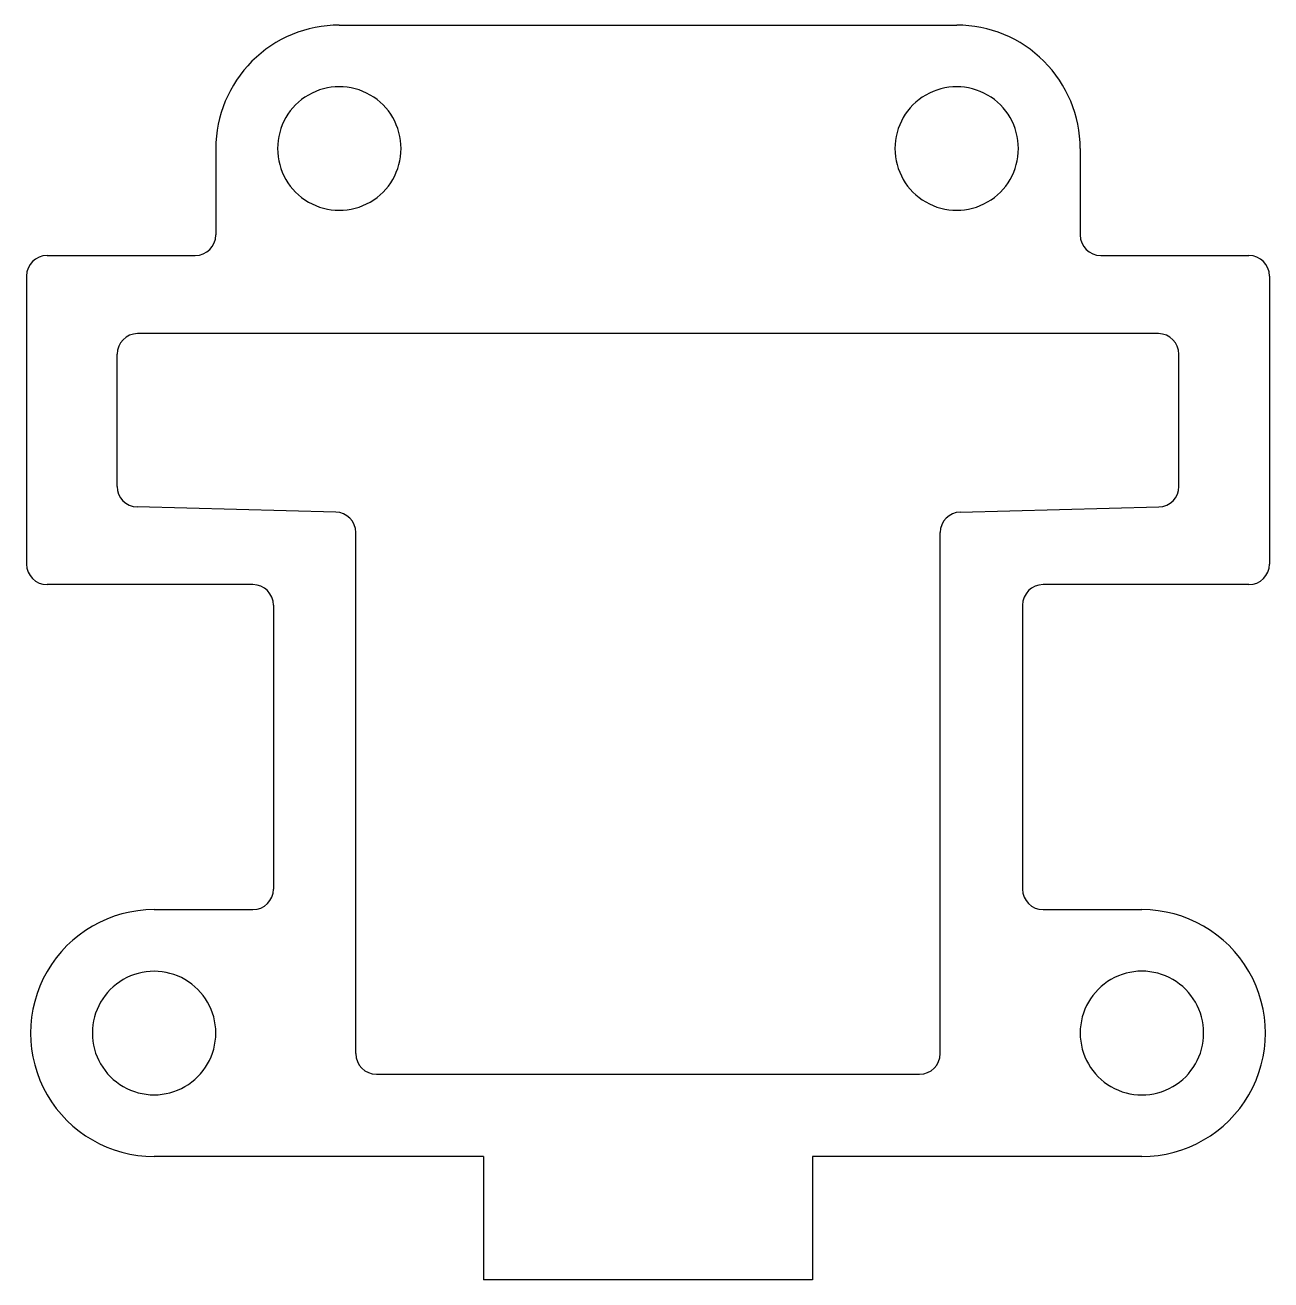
# Model space of a CAD drawing. Extents: x 0.1 to 30.4, y 0.1 to 30.6.
import ezdxf

# ---------------------------------------------------------------- set-up
doc = ezdxf.new("R2010")
doc.units = 0
doc.layers.add('Layer_1', color=7, linetype='CONTINUOUS')

msp = doc.modelspace()

# ---------------------------------------------------------------- linework, layer by layer
at = {"layer": 'Layer_1', "color": 7}
for points in [[(7.745516, 30.645554), (22.745531, 30.645554)], [(4.745511, 27.64555), (4.745511, 25.545547)], [(25.745545, 27.64555), (25.745545, 25.545547)], [(0.645499, 25.045546), (4.245512, 25.045546)], [(26.245536, 25.045546), (29.845551, 25.045546)], [(0.145499, 24.545545), (0.145499, 17.545536)], [(30.345551, 24.545545), (30.345551, 17.545536)], [(27.645538, 23.145544), (2.845515, 23.145544)], [(2.345515, 19.432769), (2.345515, 22.645543)], [(28.145538, 19.432769), (28.145538, 22.645543)], [(7.658448, 18.808138), (2.832574, 18.932938)], [(22.832601, 18.808138), (27.658478, 18.932938)], [(8.14551, 5.64552), (8.14551, 18.308307)], [(22.34554, 5.64552), (22.34554, 18.308307)], [(5.645507, 17.045535), (0.645499, 17.045535)], [(29.845551, 17.045535), (24.845544, 17.045535)], [(6.145506, 16.545535), (6.145506, 9.645525)], [(24.345543, 16.545535), (24.345543, 9.645525)], [(3.24551, 9.145524), (5.645507, 9.145524)], [(24.845544, 9.145524), (27.245547, 9.145524)], [(8.64551, 5.145519), (21.84554, 5.145519)], [(11.24552, 3.145516), (3.24551, 3.145516)], [(11.24552, 3.145516), (11.24552, 0.145512)], [(19.245536, 3.145516), (19.245536, 0.145512)], [(27.245547, 3.145516), (19.245536, 3.145516)], [(19.245536, 0.145512), (11.24552, 0.145512)]]:
    msp.add_lwpolyline(points, dxfattribs=at)
for points in [[(9.245517, 27.64555)], [(24.245543, 27.64555)], [(4.745511, 6.14552)], [(28.745539, 6.14552)]]:
    msp.add_lwpolyline(points, close=True, dxfattribs=at)
for points in [[(7.745516, 30.645554), (6.949865, 30.645554), (6.186802, 30.329483), (5.624192, 29.766873)], [(24.866861, 29.766876), (24.304249, 30.329487), (23.541183, 30.645556), (22.745531, 30.645554)], [(5.624192, 29.766873), (5.061582, 29.204263), (4.745511, 28.4412), (4.745511, 27.64555)], [(25.745545, 27.64555), (25.745545, 28.441202), (25.429473, 29.204266), (24.866861, 29.766876)], [(8.49587, 28.94561), (8.031588, 29.213832), (7.459442, 29.213832), (6.995161, 28.94561)], [(23.49554, 28.944594), (23.031436, 29.212544), (22.459636, 29.212544), (21.995533, 28.944594)], [(6.995161, 28.94561), (6.530879, 28.677388), (6.245076, 28.18174), (6.245514, 27.64555)], [(9.245517, 27.64555), (9.245954, 28.18174), (8.960152, 28.677388), (8.49587, 28.94561)], [(21.995533, 28.944594), (21.531429, 28.676643), (21.245529, 28.181451), (21.245529, 27.64555)], [(24.245543, 27.64555), (24.245543, 28.181451), (23.959643, 28.676643), (23.49554, 28.944594)], [(6.245514, 27.64555), (6.245076, 27.109359), (6.530879, 26.613711), (6.995161, 26.345489)], [(8.49587, 26.345489), (8.960152, 26.613711), (9.245954, 27.109359), (9.245517, 27.64555)], [(21.245529, 27.64555), (21.245529, 27.109649), (21.531429, 26.614456), (21.995533, 26.346506)], [(23.49554, 26.346506), (23.959643, 26.614456), (24.245543, 27.109649), (24.245543, 27.64555)], [(6.995161, 26.345489), (7.459442, 26.077267), (8.031588, 26.077267), (8.49587, 26.345489)], [(21.995533, 26.346506), (22.459636, 26.078555), (23.031436, 26.078555), (23.49554, 26.346506)], [(4.245512, 25.045546), (4.521654, 25.045547), (4.745511, 25.269404), (4.745511, 25.545547)], [(25.745545, 25.545547), (25.745545, 25.269408), (25.969397, 25.045552), (26.245536, 25.045546)], [(0.645499, 25.045546), (0.369357, 25.045546), (0.145499, 24.821688), (0.145499, 24.545545)], [(30.345551, 24.545545), (30.345551, 24.821688), (30.121693, 25.045546), (29.845551, 25.045546)], [(2.845515, 23.145544), (2.569373, 23.145543), (2.345515, 22.921685), (2.345515, 22.645543)], [(28.145538, 22.645543), (28.145538, 22.921686), (27.92168, 23.145544), (27.645538, 23.145544)], [(2.345515, 19.432769), (2.345517, 19.161663), (2.561573, 18.939948), (2.832588, 18.932938)], [(27.658458, 18.932938), (27.929476, 18.939943), (28.145537, 19.16166), (28.145538, 19.432769)], [(8.14551, 18.308307), (8.145509, 18.579414), (7.929451, 18.801129), (7.658435, 18.808138)], [(22.832611, 18.808138), (22.561597, 18.801127), (22.345542, 18.579412), (22.34554, 18.308307)], [(0.145499, 17.545536), (0.145499, 17.269394), (0.369357, 17.045536), (0.645499, 17.045535)], [(29.845551, 17.045535), (30.121693, 17.045535), (30.345551, 17.269393), (30.345551, 17.545536)], [(6.145506, 16.545535), (6.145506, 16.821677), (5.921649, 17.045535), (5.645507, 17.045535)], [(24.845544, 17.045535), (24.569401, 17.045535), (24.345543, 16.821677), (24.345543, 16.545535)], [(5.645507, 9.145524), (5.921649, 9.145525), (6.145506, 9.369383), (6.145506, 9.645525)], [(24.345543, 9.645525), (24.345543, 9.369382), (24.569401, 9.145525), (24.845544, 9.145524)], [(3.24551, 9.145524), (2.173712, 9.145524), (1.18333, 8.573727), (0.647431, 7.645522)], [(29.843627, 7.645522), (29.307728, 8.573727), (28.317345, 9.145524), (27.245547, 9.145524)], [(0.647431, 7.645522), (0.111532, 6.717318), (0.111532, 5.573723), (0.647431, 4.645518)], [(3.995864, 7.445581), (3.531583, 7.713803), (2.959437, 7.713803), (2.495155, 7.445581)], [(27.996661, 7.447787), (27.531991, 7.716598), (26.959093, 7.716598), (26.494423, 7.447787)], [(29.843627, 4.645518), (30.379526, 5.573723), (30.379526, 6.717318), (29.843627, 7.645522)], [(2.495155, 7.445581), (2.030873, 7.177359), (1.745071, 6.681711), (1.745508, 6.14552)], [(4.745511, 6.14552), (4.745949, 6.681711), (4.460146, 7.177359), (3.995864, 7.445581)], [(26.494423, 7.447787), (26.029753, 7.178976), (25.744159, 6.68234), (25.745545, 6.14552)], [(28.745539, 6.14552), (28.746925, 6.68234), (28.461331, 7.178976), (27.996661, 7.447787)], [(1.745508, 6.14552), (1.745071, 5.60933), (2.030873, 5.113682), (2.495155, 4.84546)], [(3.995864, 4.84546), (4.460146, 5.113682), (4.745949, 5.60933), (4.745511, 6.14552)], [(25.745545, 6.14552), (25.744159, 5.6087), (26.029753, 5.112064), (26.494423, 4.843253)], [(27.996661, 4.843253), (28.461331, 5.112064), (28.746925, 5.6087), (28.745539, 6.14552)], [(8.14551, 5.64552), (8.14551, 5.369377), (8.369367, 5.14552), (8.64551, 5.145519)], [(21.84554, 5.145519), (22.121683, 5.145519), (22.34554, 5.369377), (22.34554, 5.64552)], [(0.647431, 4.645518), (1.18333, 3.717314), (2.173712, 3.145516), (3.24551, 3.145516)], [(2.495155, 4.84546), (2.959437, 4.577238), (3.531583, 4.577238), (3.995864, 4.84546)], [(26.494423, 4.843253), (26.959093, 4.574443), (27.531991, 4.574443), (27.996661, 4.843253)], [(27.245547, 3.145516), (28.317345, 3.145516), (29.307728, 3.717314), (29.843627, 4.645518)]]:
    msp.add_open_spline(points, degree=3, dxfattribs=at)

doc.saveas('drawing.dxf')
